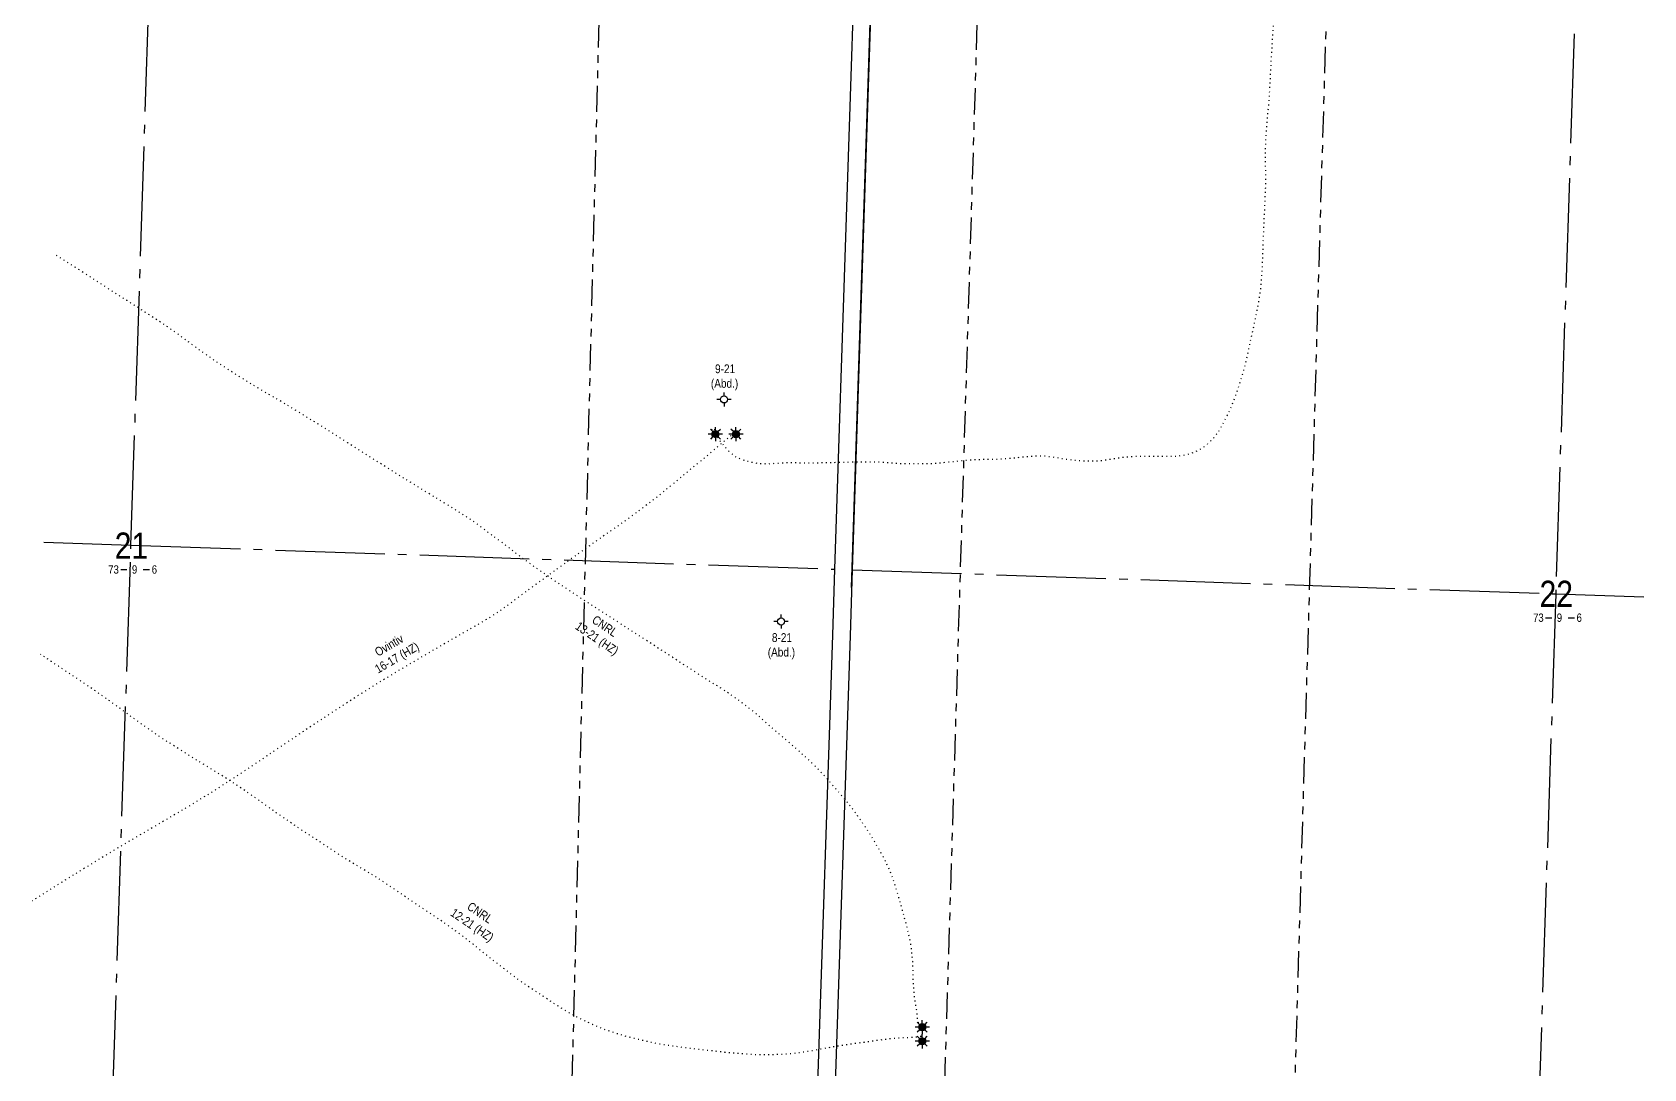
# Model space of a CAD drawing. Extents: x 352640 to 362586, y 6129835 to 6140596.
# Drawn here: x 352707 to 354547, y 6134236 to 6135419 of the extents above; entities that cross this region are included whole.
import ezdxf
from ezdxf.enums import TextEntityAlignment as Align

# ---------------------------------------------------------------- set-up
doc = ezdxf.new("R2010")
doc.units = 0
doc.header["$LTSCALE"] = 5
for name, pattern in [('foc-DOT', [1, 0.2, -0.8]), ('foc-DRILLPATH', [14.75, 6, -1.75, 1.75, -1.75, 1.75, -1.75]), ('foc-QUARTERLINE', [33, 25, -3, 2, -3])]:
    doc.linetypes.add(name, pattern=pattern)
for name, color, linetype in [('10', 1, 'Continuous'), ('9', 3, 'Continuous'), ('ABADATA-DRILL', 8, 'foc-DOT'), ('ABADATA-DRILL-T', 8, 'Continuous'), ('AS-TELUS', 224, 'foc-TEL'), ('DETAIL-HZ-Existing', 8, 'foc-DOT'), ('DRILL-T', 8, 'Continuous'), ('L-QSEC', 8, 'foc-QUARTERLINE'), ('L-SEC', 7, 'Continuous'), ('L-SECLBL', 7, 'Continuous'), ('P-PDRILLPATH', 12, 'foc-DRILLPATH')]:
    doc.layers.add(name, color=color, linetype=linetype)
doc.styles.add('80L', font='ARIALN.TTF', dxfattribs={"height": 10})
doc.styles.add('foc-LtypeFont', font='ARIALN.TTF', dxfattribs={"height": 7.35})
doc.styles.add('SIMPLEX', font='ARIALN.TTF')
doc.linetypes.add('foc-TEL', pattern='A,2,-1,["T",foc-LtypeFont,S=0.2,R=0,X=-0.425,Y=-0.75],-1.24,8', length=12.24)
doc.linetypes.add('foc-TEL-NOLINE', pattern='A,0,-2,["T",foc-LtypeFont,S=0.2,R=0,X=-0.425,Y=-0.75],-10.24', length=12.24)

# ---------------------------------------------------------------- blocks, each defined once
blk = doc.blocks.new('L-SECLBL')
at = {"layer": '9', "color": 7}
for p, q in [((-5.1, -27.8), (-12.3, -27.8)), ((20.7, -27.8), (13.5, -27.8))]:
    blk.add_line(p, q, dxfattribs=at)
at = {"layer": '10', "color": 2, "style": 'SIMPLEX'}
blk.add_attdef('SEC', text='', height=30, dxfattribs=at).set_placement((0, 0), align=Align.MIDDLE)
at = {"layer": '10', "color": 5, "style": '80L'}
blk.add_attdef('TWP', text='', height=9.5, dxfattribs=at).set_placement((-14.4, -27.4), align=Align.MIDDLE_RIGHT)
blk.add_attdef('RGE', text='', height=9.5, dxfattribs=at).set_placement((3.6, -27.4), align=Align.MIDDLE_CENTER)
blk.add_attdef('MER', text='', height=9.5, dxfattribs=at).set_placement((23.2, -27.4), align=Align.MIDDLE_LEFT)
blk = doc.blocks.new('GAS')
h = blk.add_hatch(color=255)
h.dxf.hatch_style = 1
edge = h.paths.add_edge_path()
edge.add_arc((0, 0), 0.9, 0, 360)
for p, q in [((-0.81, 0), (-1.62, 0)), ((-0.57, 0.57), (-1.14, 1.14)), ((0, 0.81), (0, 1.62)), ((0.57, 0.57), (1.14, 1.14)), ((1.62, 0), (0.81, 0)), ((-0.57, -0.57), (-1.14, -1.14)), ((0, -0.81), (0, -1.62)), ((1.14, -1.14), (0.57, -0.57))]:
    blk.add_line(p, q)
blk.add_circle((0, 0), 0.8)
blk = doc.blocks.new('GABD')
for p, q in [((-0.81, 0), (-1.62, 0)), ((0, 0.81), (0, 1.62)), ((1.62, 0), (0.81, 0)), ((0, -0.81), (0, -1.62))]:
    blk.add_line(p, q)
blk.add_circle((0, 0), 0.8)

msp = doc.modelspace()

# ---------------------------------------------------------------- linework, layer by layer
at = {"layer": 'ABADATA-DRILL', "flags": 128}
for points in [[(353483.816, 6134960.826), (353483.816, 6134960.826), (353483.816, 6134960.826), (353484.032, 6134961.009), (353484.169, 6134961.235), (353484.271, 6134961.291), (353484.424, 6134961.356), (353484.245, 6134961.692), (353484.039, 6134962.119), (353483.916, 6134962.334), (353483.801, 6134962.497), (353483.591, 6134962.805), (353483.477, 6134962.988), (353483.375, 6134963.212), (353483.251, 6134963.406), (353483.118, 6134963.62), (353483.008, 6134963.904), (353482.896, 6134964.158), (353482.812, 6134964.341), (353482.737, 6134964.493), (353482.654, 6134964.696), (353482.621, 6134964.907), (353482.667, 6134965.086), (353482.765, 6134965.333), (353482.932, 6134965.537), (353483.097, 6134965.682), (353483.303, 6134965.875), (353483.563, 6134966.156), (353483.709, 6134966.342), (353483.938, 6134966.604), (353484.406, 6134967.159), (353484.803, 6134967.356), (353485.212, 6134967.322), (353485.562, 6134967.04), (353485.856, 6134966.23), (353485.901, 6134966.079), (353486.688, 6134963.282), (353487.875, 6134959.852), (353489.383, 6134956.761), (353492.111, 6134952.769), (353494.584, 6134949.826), (353497.189, 6134946.939), (353500.215, 6134943.477), (353503.98, 6134939.361), (353508.947, 6134935.305), (353515.059, 6134932.302), (353522.194, 6134929.994), (353530.2, 6134927.978), (353538.909, 6134926.669), (353548.288, 6134926.558), (353557.914, 6134927.258), (353567.707, 6134927.864), (353578.088, 6134927.799), (353588.769, 6134927.435), (353599.245, 6134927.527), (353609.909, 6134927.834), (353621.09, 6134928.083), (353632.441, 6134928.317), (353643.816, 6134928.659), (353655.183, 6134928.752), (353665.936, 6134928.766), (353676.123, 6134928.577), (353686.376, 6134927.667), (353695.684, 6134926.928), (353704.17, 6134926.747), (353712.904, 6134926.787), (353721.965, 6134926.716), (353731.405, 6134926.653), (353741.312, 6134927.355), (353752.182, 6134928.484), (353762.811, 6134929.542), (353772.739, 6134930.623), (353782.715, 6134931.312), (353792.656, 6134931.563), (353802.11, 6134931.599), (353811.092, 6134931.861), (353820.209, 6134932.609), (353829.711, 6134933.494), (353839.829, 6134934.519), (353850.574, 6134935.482), (353861.442, 6134935.642), (353871.58, 6134934.575), (353881.653, 6134932.781), (353892.045, 6134931.236), (353902.345, 6134930.223), (353912.002, 6134929.773), (353920.614, 6134929.747), (353928.825, 6134930.295), (353937.561, 6134931.616), (353947.743, 6134933.398), (353959.26, 6134934.717), (353971.169, 6134935.172), (353982.984, 6134935.22), (353994.956, 6134935.173), (354001.077, 6134935.16), (354007.169, 6134935.158), (354013.277, 6134935.335), (354019.389, 6134935.933), (354025.437, 6134937.032), (354031.515, 6134938.741), (354037.539, 6134941.202), (354043.279, 6134944.463), (354048.542, 6134948.429), (354053.374, 6134952.99), (354057.843, 6134958.023), (354061.793, 6134963.434), (354065.196, 6134969.213), (354068.513, 6134975.425), (354071.963, 6134982.032), (354075.294, 6134988.944), (354078.285, 6134996.187), (354081.033, 6135003.648), (354083.779, 6135011.349), (354086.512, 6135019.541), (354089.142, 6135028.276), (354091.61, 6135037.517), (354093.993, 6135047.251), (354096.306, 6135057.547), (354098.622, 6135068.283), (354101.11, 6135079.344), (354103.638, 6135090.714), (354106.007, 6135102.408), (354108.168, 6135114.48), (354109.95, 6135126.885), (354111.172, 6135139.608), (354111.895, 6135152.638), (354112.155, 6135160.182), (354112.315, 6135165.918), (354112.586, 6135174.972), (354113.435, 6135195.43), (354113.765, 6135202.381), (354114.204, 6135211.689), (354114.588, 6135221.139), (354115.043, 6135230.627), (354115.401, 6135238.117), (354115.475, 6135240.045), (354115.664, 6135249.662), (354115.597, 6135259.377), (354115.403, 6135268.916), (354115.279, 6135278.453), (354115.395, 6135287.962), (354115.836, 6135297.63), (354116.47, 6135307.092), (354117.256, 6135316.609), (354118.122, 6135326.133), (354118.97, 6135335.727), (354119.967, 6135349.168), (354120.764, 6135362.656), (354121.441, 6135376.127), (354122.089, 6135389.61), (354122.907, 6135403.107), (354123.814, 6135416.571), (354124.681, 6135430.056), (354125.599, 6135443.529), (354126.774, 6135456.954), (354128.369, 6135470.356), (354130.143, 6135483.731), (354132.028, 6135497.102), (354133.871, 6135510.455), (354135.356, 6135523.85), (354136.352, 6135537.3), (354136.99, 6135550.783), (354137.437, 6135564.272), (354138.521, 6135586.382), (354138.822, 6135591.225), (354139.08, 6135594.886)], [(353720.72, 6134282.439), (353720.72, 6134282.439), (353720.843, 6134282.235), (353720.895, 6134281.693), (353720.829, 6134281.205), (353720.863, 6134280.714), (353721.036, 6134280.498), (353721.386, 6134280.507), (353722.057, 6134280.844), (353722.721, 6134281.853), (353723.059, 6134282.702), (353723.385, 6134283.491), (353724.237, 6134284.143), (353724.4, 6134284.538), (353724.239, 6134285.093), (353724.006, 6134285.011), (353723.797, 6134285.348), (353723.462, 6134286.4), (353723.198, 6134287.198), (353722.367, 6134287.476), (353721.045, 6134287.73), (353720.074, 6134288.012), (353719.095, 6134288.645), (353718.119, 6134289.677), (353717.703, 6134291.032), (353717.847, 6134292.357), (353717.849, 6134292.407), (353717.866, 6134292.627), (353717.855, 6134292.887), (353717.839, 6134292.998), (353717.771, 6134293.69), (353717.665, 6134294.714), (353717.568, 6134296.008), (353717.469, 6134297.551), (353717.339, 6134299.366), (353717.139, 6134301.473), (353716.828, 6134303.854), (353716.364, 6134306.46), (353715.826, 6134309.249), (353715.345, 6134312.236), (353714.92, 6134315.401), (353714.539, 6134318.715), (353714.216, 6134322.256), (353713.88, 6134326.008), (353713.552, 6134329.981), (353713.285, 6134334.011), (353713.085, 6134338.248), (353712.956, 6134342.794), (353712.857, 6134347.669), (353712.687, 6134352.796), (353712.38, 6134358.328), (353711.97, 6134363.763), (353711.458, 6134369.141), (353710.776, 6134374.526), (353709.887, 6134379.997), (353708.76, 6134385.546), (353707.448, 6134391.231), (353705.995, 6134397.18), (353704.374, 6134403.516), (353702.574, 6134410.168), (353700.702, 6134417.082), (353698.881, 6134423.704), (353698.783, 6134424.067), (353696.745, 6134431.097), (353694.656, 6134438.098), (353692.615, 6134444.717), (353692.497, 6134445.091), (353690.14, 6134452.132), (353687.483, 6134459.202), (353684.436, 6134466.255), (353681.066, 6134473.228), (353677.407, 6134480.261), (353673.49, 6134487.313), (353669.323, 6134494.393), (353664.999, 6134501.549), (353660.445, 6134508.742), (353655.669, 6134515.852), (353650.703, 6134522.948), (353645.586, 6134530.02), (353640.226, 6134537.029), (353634.563, 6134543.939), (353628.768, 6134550.783), (353622.825, 6134557.692), (353616.743, 6134564.615), (353610.529, 6134571.513), (353604.113, 6134578.327), (353597.432, 6134584.99), (353590.483, 6134591.442), (353584.254, 6134596.96), (353577.578, 6134602.873), (353577.432, 6134603.008), (353562.925, 6134615.612), (353555.508, 6134621.809), (353548.175, 6134628.124), (353540.948, 6134634.625), (353533.677, 6134640.998), (353526.218, 6134647.127), (353518.589, 6134652.951), (353518.55, 6134652.982), (353510.804, 6134658.6), (353503.002, 6134664.06), (353494.935, 6134669.369), (353486.752, 6134674.472), (353478.527, 6134679.535), (353470.355, 6134684.687), (353462.237, 6134689.928), (353454.127, 6134695.158), (353445.999, 6134700.409), (353437.901, 6134705.668), (353429.813, 6134710.958), (353421.705, 6134716.218), (353413.597, 6134721.488), (353397.417, 6134731.887), (353389.297, 6134737.107), (353381.2, 6134742.397), (353373.091, 6134747.647), (353364.912, 6134752.879), (353356.774, 6134758.13), (353348.654, 6134763.33), (353340.493, 6134768.522), (353332.384, 6134773.742), (353324.309, 6134779.111), (353316.284, 6134784.458), (353308.228, 6134789.787), (353300.256, 6134795.252), (353292.296, 6134800.747), (353284.347, 6134806.282), (353276.408, 6134811.817), (353268.521, 6134817.43), (353260.844, 6134823.325), (353253.219, 6134829.27), (353245.479, 6134835.088), (353237.675, 6134840.768), (353229.841, 6134846.449), (353222.132, 6134852.286), (353214.374, 6134858.144), (353206.494, 6134863.657), (353198.375, 6134868.897), (353190.182, 6134874.01), (353181.968, 6134879.094), (353173.691, 6134884.109), (353165.383, 6134889.076), (353157.127, 6134894.101), (353148.935, 6134899.223), (353140.72, 6134904.297), (353132.464, 6134909.332), (353124.23, 6134914.396), (353116.069, 6134919.578), (353107.898, 6134924.76), (353099.664, 6134929.854), (353091.442, 6134934.998), (353083.312, 6134940.198), (353075.151, 6134945.38), (353066.97, 6134950.563), (353058.79, 6134955.745), (353050.619, 6134960.917), (353042.446, 6134966.059), (353034.254, 6134971.182), (353026.021, 6134976.296), (353017.864, 6134981.318), (353009.641, 6134986.411), (352993.177, 6134996.399), (352984.835, 6135001.257), (352976.421, 6135006.057), (352968.05, 6135010.916), (352959.793, 6135015.911), (352951.579, 6135021.014), (352943.335, 6135026.088), (352935.184, 6135031.26), (352927.055, 6135036.511), (352918.958, 6135041.79), (352910.917, 6135047.288), (352902.999, 6135052.832), (352895.073, 6135058.466), (352887.338, 6135064.114), (352879.566, 6135069.863), (352871.773, 6135075.593), (352863.866, 6135081.176), (352855.801, 6135086.545), (352847.631, 6135091.757), (352839.484, 6135097.038), (352831.407, 6135102.337), (352823.298, 6135107.587), (352815.137, 6135112.759), (352806.936, 6135117.922), (352798.775, 6135123.114), (352790.634, 6135128.295), (352782.652, 6135133.421), (352766.3, 6135144.085), (352758.131, 6135149.317), (352749.918, 6135154.441), (352741.737, 6135159.623), (352733.639, 6135164.873), (352731.284, 6135166.416)], [(353508.785, 6134959.775), (353508.785, 6134959.775), (353508.775, 6134959.766), (353508.725, 6134959.757), (353508.645, 6134959.77), (353508.584, 6134959.742), (353508.532, 6134959.664), (353508.457, 6134959.536), (353508.404, 6134959.428), (353508.35, 6134959.3), (353508.233, 6134959.103), (353508.094, 6134958.828), (353508.005, 6134958.551), (353507.936, 6134958.283), (353507.897, 6134958.024), (353507.818, 6134957.757), (353507.74, 6134957.509), (353507.734, 6134957.319), (353507.838, 6134957.146), (353508.011, 6134956.93), (353508.236, 6134956.783), (353508.524, 6134956.723), (353508.816, 6134956.763), (353509.1, 6134956.894), (353509.379, 6134957.155), (353509.661, 6134957.526), (353509.933, 6134957.877), (353510.142, 6134958.16), (353510.28, 6134958.385), (353510.377, 6134958.602), (353510.435, 6134958.85), (353510.515, 6134959.138), (353510.593, 6134959.385), (353510.652, 6134959.643), (353510.697, 6134959.792), (353510.811, 6134959.928), (353510.898, 6134959.845), (353511.057, 6134959.79), (353511.146, 6134959.777), (353511.081, 6134959.909), (353511.018, 6134960.141), (353510.989, 6134960.472), (353511.004, 6134960.912), (353510.713, 6134961.182), (353510.156, 6134961.28), (353509.651, 6134961.437), (353509.215, 6134961.572), (353508.9, 6134961.712), (353508.82, 6134961.715), (353508.956, 6134961.59), (353509.183, 6134961.513), (353509.486, 6134961.593), (353509.61, 6134961.719), (353509.443, 6134961.814), (353509.456, 6134961.904), (353509.586, 6134961.899), (353509.657, 6134961.917), (353509.598, 6134961.959), (353509.228, 6134961.961), (353508.727, 6134961.938), (353508.252, 6134961.794), (353507.815, 6134961.568), (353507.396, 6134961.312), (353507.077, 6134961.032), (353506.918, 6134960.778), (353506.863, 6134960.619), (353506.862, 6134960.579), (353506.921, 6134960.547), (353507.041, 6134960.563), (353507.184, 6134960.639), (353507.339, 6134960.784), (353507.477, 6134961.029), (353507.597, 6134961.345), (353507.739, 6134961.711), (353507.888, 6134961.966), (353508.054, 6134962.16), (353508.272, 6134962.393), (353508.508, 6134962.565), (353508.62, 6134962.612), (353508.516, 6134962.505), (353508.369, 6134962.31), (353508.276, 6134962.213), (353508.402, 6134962.379), (353508.711, 6134962.649), (353508.924, 6134962.752), (353509.066, 6134962.807), (353509.229, 6134962.882), (353509.369, 6134962.897), (353509.537, 6134962.841), (353509.786, 6134962.803), (353510.229, 6134962.868), (353510.767, 6134963.111), (353510.817, 6134963.129), (353510.239, 6134962.568), (353509.704, 6134962.145), (353506.41, 6134959.624), (353501.874, 6134956.173), (353496.399, 6134951.854), (353489.989, 6134946.485), (353482.602, 6134940.008), (353474.199, 6134932.764), (353463.942, 6134924.502), (353458.156, 6134919.843), (353452.065, 6134914.743), (353445.594, 6134909.336), (353438.598, 6134903.507), (353430.975, 6134897.147), (353422.699, 6134890.4), (353413.848, 6134883.502), (353404.593, 6134876.496), (353395.025, 6134869.412), (353385.216, 6134862.315), (353375.186, 6134855.165), (353364.936, 6134848.003), (353354.552, 6134840.756), (353344.096, 6134833.43), (353333.516, 6134825.989), (353322.881, 6134818.399), (353312.214, 6134810.721), (353301.535, 6134803.013), (353289.502, 6134794.289), (353274.578, 6134783.441), (353274.465, 6134783.355), (353262.61, 6134774.585), (353252.054, 6134766.643), (353246.989, 6134762.91), (353241.273, 6134758.878), (353230.086, 6134751.527), (353218.533, 6134744.599), (353195.101, 6134731.192), (353171.747, 6134717.692), (353148.438, 6134704.081), (353125.148, 6134690.41), (353102.046, 6134676.392), (353079.241, 6134661.974), (353056.569, 6134647.352), (353033.993, 6134632.586), (353011.513, 6134617.717), (352989.189, 6134602.703), (352966.843, 6134587.65), (352944.37, 6134572.691), (352925.342, 6134560.268), (352914.018, 6134552.992), (352891.031, 6134538.82), (352867.837, 6134525.055), (352844.577, 6134511.383), (352821.3, 6134497.821), (352798.15, 6134484.145), (352775.069, 6134470.146), (352752.073, 6134455.994), (352729.172, 6134441.7), (352706.885, 6134427.705)], [(353720.222, 6134267.424), (353720.222, 6134267.424), (353720.402, 6134267.418), (353720.791, 6134267.365), (353721.114, 6134267.154), (353721.496, 6134266.621), (353721.611, 6134266.458), (353721.873, 6134265.929), (353722.13, 6134265.51), (353722.447, 6134265.439), (353722.753, 6134265.619), (353722.928, 6134266.044), (353723.015, 6134266.581), (353723.051, 6134266.74), (353723.185, 6134267.176), (353723.248, 6134267.274), (353723.343, 6134267.401), (353723.417, 6134267.528), (353723.522, 6134267.685), (353723.65, 6134267.91), (353723.801, 6134268.255), (353723.824, 6134268.335), (353723.822, 6134268.575), (353723.408, 6134268.769), (353722.994, 6134268.942), (353722.762, 6134269.2), (353722.684, 6134269.573), (353722.75, 6134270.041), (353722.715, 6134270.182), (353722.413, 6134270.142), (353722.214, 6134270.159), (353722.013, 6134270.445), (353721.845, 6134270.801), (353721.717, 6134270.865), (353721.457, 6134270.864), (353721.131, 6134270.995), (353720.706, 6134271.149), (353720.788, 6134271.216), (353721.162, 6134271.324), (353720.91, 6134271.562), (353720.871, 6134271.594), (353721.008, 6134271.509), (353721.135, 6134271.405), (353721.384, 6134271.377), (353721.682, 6134271.637), (353722.005, 6134272.026), (353722.268, 6134272.408), (353722.639, 6134272.725), (353723.224, 6134273.196), (353723.418, 6134273.31), (353723.948, 6134273.602), (353724.172, 6134273.705), (353724.379, 6134273.618), (353724.543, 6134273.753), (353724.616, 6134273.84), (353724.606, 6134273.83), (353724.575, 6134273.812), (353724.301, 6134273.691), (353723.744, 6134273.489), (353722.886, 6134273.237), (353721.706, 6134272.966), (353720.216, 6134272.676), (353718.434, 6134272.324), (353716.384, 6134272.032), (353714.057, 6134271.849), (353711.432, 6134271.706), (353708.446, 6134271.565), (353705.049, 6134271.387), (353701.262, 6134271.193), (353697.223, 6134270.976), (353692.933, 6134270.708), (353688.54, 6134270.344), (353684.052, 6134269.842), (353679.22, 6134269.232), (353674.147, 6134268.57), (353668.69, 6134267.81), (353662.892, 6134267.002), (353656.712, 6134266.146), (353650.038, 6134265.207), (353643.324, 6134264.239), (353636.258, 6134263.193), (353629.12, 6134262.109), (353622.061, 6134260.992), (353614.989, 6134259.786), (353607.954, 6134258.509), (353600.918, 6134257.181), (353593.794, 6134255.897), (353586.543, 6134254.736), (353578.959, 6134253.787), (353571.143, 6134253.056), (353563.122, 6134252.481), (353554.915, 6134252.063), (353546.555, 6134251.84), (353538.025, 6134251.892), (353529.343, 6134252.23), (353520.549, 6134252.781), (353511.649, 6134253.476), (353502.614, 6134254.315), (353498.218, 6134254.771), (353486.328, 6134256.085), (353482.112, 6134256.545), (353477.168, 6134257.059), (353467.948, 6134258.054), (353458.591, 6134259.144), (353449.17, 6134260.387), (353439.672, 6134261.752), (353430.096, 6134263.169), (353420.554, 6134264.686), (353411.086, 6134266.64), (353401.676, 6134268.862), (353392.266, 6134271.054), (353382.915, 6134273.504), (353373.636, 6134276.333), (353364.486, 6134279.437), (353355.505, 6134282.835), (353346.686, 6134286.538), (353337.877, 6134290.601), (353329.26, 6134294.977), (353320.75, 6134299.59), (353312.367, 6134304.41), (353304.185, 6134309.552), (353296.13, 6134314.91), (353288.185, 6134320.255), (353280.076, 6134325.495), (353271.978, 6134330.755), (353264.059, 6134336.289), (353256.267, 6134342.038), (353248.571, 6134347.985), (353240.916, 6134353.93), (353233.239, 6134359.826), (353225.603, 6134365.75), (353218.05, 6134371.782), (353210.572, 6134377.942), (353203.03, 6134383.983), (353195.3, 6134389.791), (353187.464, 6134395.432), (353179.566, 6134400.985), (353171.567, 6134406.522), (353163.535, 6134411.979), (353155.49, 6134417.327), (353147.434, 6134422.656), (353139.42, 6134428.053), (353131.407, 6134433.449), (353123.414, 6134438.886), (353115.434, 6134444.391), (353107.401, 6134449.799), (353099.221, 6134454.991), (353090.944, 6134460.007), (353082.665, 6134464.933), (353074.377, 6134469.899), (353065.857, 6134475.102), (353057.951, 6134480.135), (353049.875, 6134485.474), (353041.91, 6134490.81), (353033.865, 6134496.168), (353025.726, 6134501.409), (353017.654, 6134506.567), (353009.608, 6134511.895), (353001.585, 6134517.293), (352993.543, 6134522.731), (352985.613, 6134528.255), (352977.736, 6134533.847), (352969.88, 6134539.469), (352961.993, 6134545.062), (352954.033, 6134550.567), (352945.99, 6134556.005), (352937.915, 6134561.344), (352929.797, 6134566.614), (352921.627, 6134571.816), (352913.403, 6134576.91), (352905.264, 6134581.851), (352897.039, 6134586.905), (352888.816, 6134592.029), (352880.633, 6134597.141), (352872.431, 6134602.274), (352864.23, 6134607.447), (352856.101, 6134612.698), (352848.067, 6134618.076), (352840.106, 6134623.561), (352832.209, 6134629.154), (352824.344, 6134634.796), (352816.508, 6134640.447), (352808.715, 6134646.157), (352800.911, 6134651.837), (352793.024, 6134657.44), (352785.095, 6134662.974), (352777.144, 6134668.459), (352768.927, 6134674.053), (352760.972, 6134679.418), (352753.027, 6134684.762), (352744.963, 6134690.141), (352736.875, 6134695.43), (352728.719, 6134700.752), (352720.726, 6134706.158), (352716.249, 6134709.281)]]:
    msp.add_lwpolyline(points, dxfattribs=at)
at = {"layer": 'AS-TELUS', "linetype": 'foc-TEL-NOLINE', "flags": 128}
msp.add_lwpolyline([(353642.649, 6134785.215), (353700.369, 6136535.335)], dxfattribs=at)
at = {"layer": 'L-QSEC', "flags": 128}
for points in [[(352819.628, 6134833.661), (352846.234, 6135637.328)], [(354473.273, 6135582.258), (354446.741, 6134778.05)], [(352720.278, 6134837.057), (352819.628, 6134833.661)], [(352793.012, 6134029.67), (352819.628, 6134833.661)], [(352819.628, 6134833.661), (353623.208, 6134806.195)], [(353643.308, 6134805.511), (354446.741, 6134778.05)], [(354446.741, 6134778.05), (354420.237, 6133974.671)], [(354446.741, 6134778.05), (354547.304, 6134774.613)]]:
    msp.add_lwpolyline(points, dxfattribs=at)
at = {"layer": 'L-SEC'}
for p, q in [((353623.208, 6134806.195), (353620.718, 6134730.725)), ((353643.309, 6134805.532), (353640.819, 6134730.062)), ((353620.718, 6134730.725), (353596.693, 6134002.506)), ((353640.819, 6134730.062), (353616.794, 6134001.843))]:
    msp.add_line(p, q, dxfattribs=at)
at = {"layer": 'L-SEC', "flags": 128}
for points in [[(353649.722, 6135609.865), (353623.208, 6134806.195)], [(353669.823, 6135609.202), (353643.309, 6134805.532)]]:
    msp.add_lwpolyline(points, dxfattribs=at)
at = {"layer": 'P-PDRILLPATH', "flags": 128}
for points in [[(353961.369, 6135775.315), (353355.874, 6135506.821), (353279.956, 6132518.842)], [(353971.368, 6135774.97), (354185.854, 6135480.839), (354040.972, 6130566.856)], [(353940.734, 6135755.98), (353787.863, 6135494.83), (353645.974, 6130878.849)]]:
    msp.add_lwpolyline(points, dxfattribs=at)

# ---------------------------------------------------------------- block references
at = {"layer": 'ABADATA-DRILL-T'}
for p, xscale, yscale, zscale in [((353496.993, 6134999.876), 4.997463021894568, 4.997463021894568, 3.998985079999991), ((353562.08, 6134746.485), 4.998731350000005, 4.998731350000005, 5.000000000000012)]:
    msp.add_blockref('GABD', p, dxfattribs=dict(at, xscale=xscale, yscale=yscale, zscale=zscale))
at = {"layer": 'DRILL-T', "xscale": 4.998731350000005, "yscale": 4.998731350000005, "zscale": 4.998729099999985}
for p in [(353487.1, 6134960.358), (353510.534, 6134960.349), (353723.385, 6134283.491), (353723.343, 6134267.401)]:
    msp.add_blockref('GAS', p, dxfattribs=at)
at = {"layer": 'L-SECLBL', "color": 1, "xscale": 0.99974627, "yscale": 0.99974627, "zscale": 0.99974627}
for p, values in [((352820.182, 6134833.255), {'SEC': '21', 'TWP': '73', 'RGE': '9', 'MER': '6'}), ((354447.395, 6134778.244), {'SEC': '22', 'TWP': '73', 'RGE': '9', 'MER': '6'})]:
    msp.add_blockref('L-SECLBL', p, dxfattribs=at).add_auto_attribs(values)

# ---------------------------------------------------------------- texts
at = {"layer": 'DETAIL-HZ-Existing', "attachment_point": 1, "style": '80L'}
for s, width, insert, char_height, rotation in [('\\pi23.634;CNRL\\P\\pi12.01;13-21 (HZ)', 77.45737, (353331.195, 6134767.421), 9.99746, 325.865838), ('\\pi10.243,t70.212;Ovintiv\\P\\pi0.67748,t60.647;16-17 (HZ)', 54.7794, (353087.974, 6134709.676), 9.99493, 30.28288), ('\\pi23.634;CNRL\\P\\pi12.01;12-21 (HZ)', 77.45737, (353188.658, 6134440.348), 9.99746, 325.865838)]:
    msp.add_mtext_dynamic_manual_height_columns(s, width=width, gutter_width=50, heights=[0], dxfattribs=dict(at, insert=insert, char_height=char_height, rotation=rotation))

# ---------------------------------------------------------------- next in the draw order: texts
at = {"layer": 'ABADATA-DRILL', "attachment_point": 1, "style": '80L', "bg_fill": 3, "box_fill_scale": 1.15, "bg_fill_color": 256, "bg_fill_true_color": 256, "bg_fill_transparency": 0}
for s, insert, char_height in [('\\pi5.1263;9-21\\P\\pi0.39815;(Abd.)', (353481.555, 6135039.899), 9.99493), ('\\pi5.1211;8-21\\P\\pi0.39059;(Abd.)', (353546.5, 6134733.176), 10)]:
    msp.add_mtext_dynamic_manual_height_columns(s, width=30.59018, gutter_width=50, heights=[0], dxfattribs=dict(at, insert=insert, char_height=char_height))

doc.saveas('drawing.dxf')
